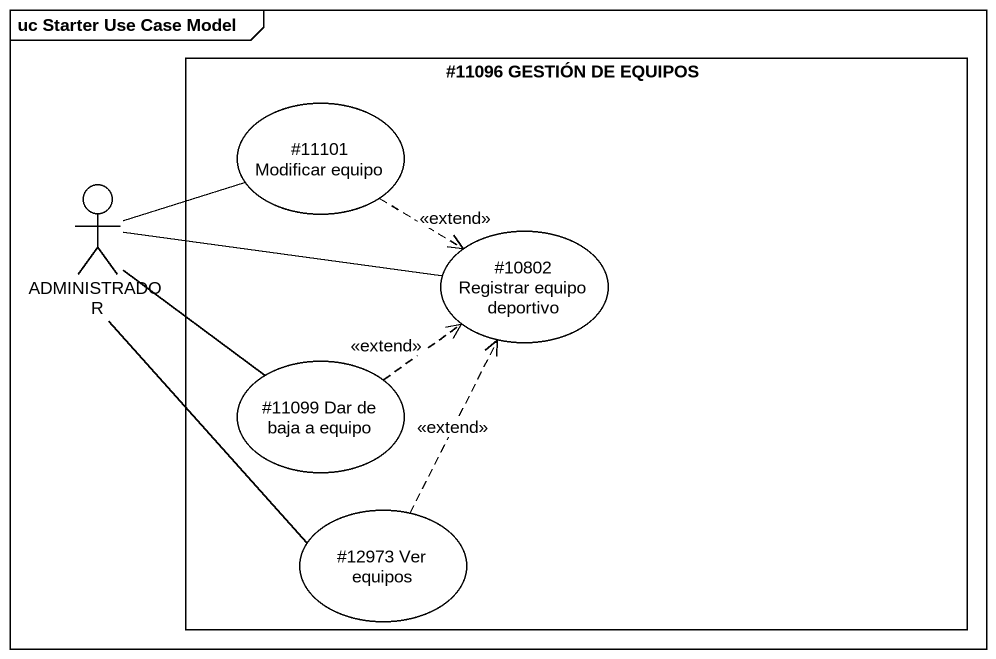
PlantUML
@startuml
mainframe uc Starter Use Case Model
rectangle "#11096 GESTIÓN DE EQUIPOS" as r11096_GESTIÓN_DE_EQUIPOS {
  usecase "#11101 Modificar equipo" as u11101_Modificar_equipo
  usecase "#10802 Registrar equipo deportivo" as u10802_Registrar_equipo
  usecase "#11099 Dar de baja a equipo" as u11099_Dar_de_baja_a_equipo
  usecase "#12973 Ver equipos" as u12973_Ver_equipos
}
actor ADMINISTRADOR
u11101_Modificar_equipo -left- ADMINISTRADOR
u11101_Modificar_equipo ..> u10802_Registrar_equipo : <<extend>>
ADMINISTRADOR -right- u10802_Registrar_equipo
ADMINISTRADOR -- u11099_Dar_de_baja_a_equipo
ADMINISTRADOR -- u12973_Ver_equipos
u11099_Dar_de_baja_a_equipo .up.> u10802_Registrar_equipo : <<extend>>
u12973_Ver_equipos .up.> u10802_Registrar_equipo : <<extend>>
@enduml
